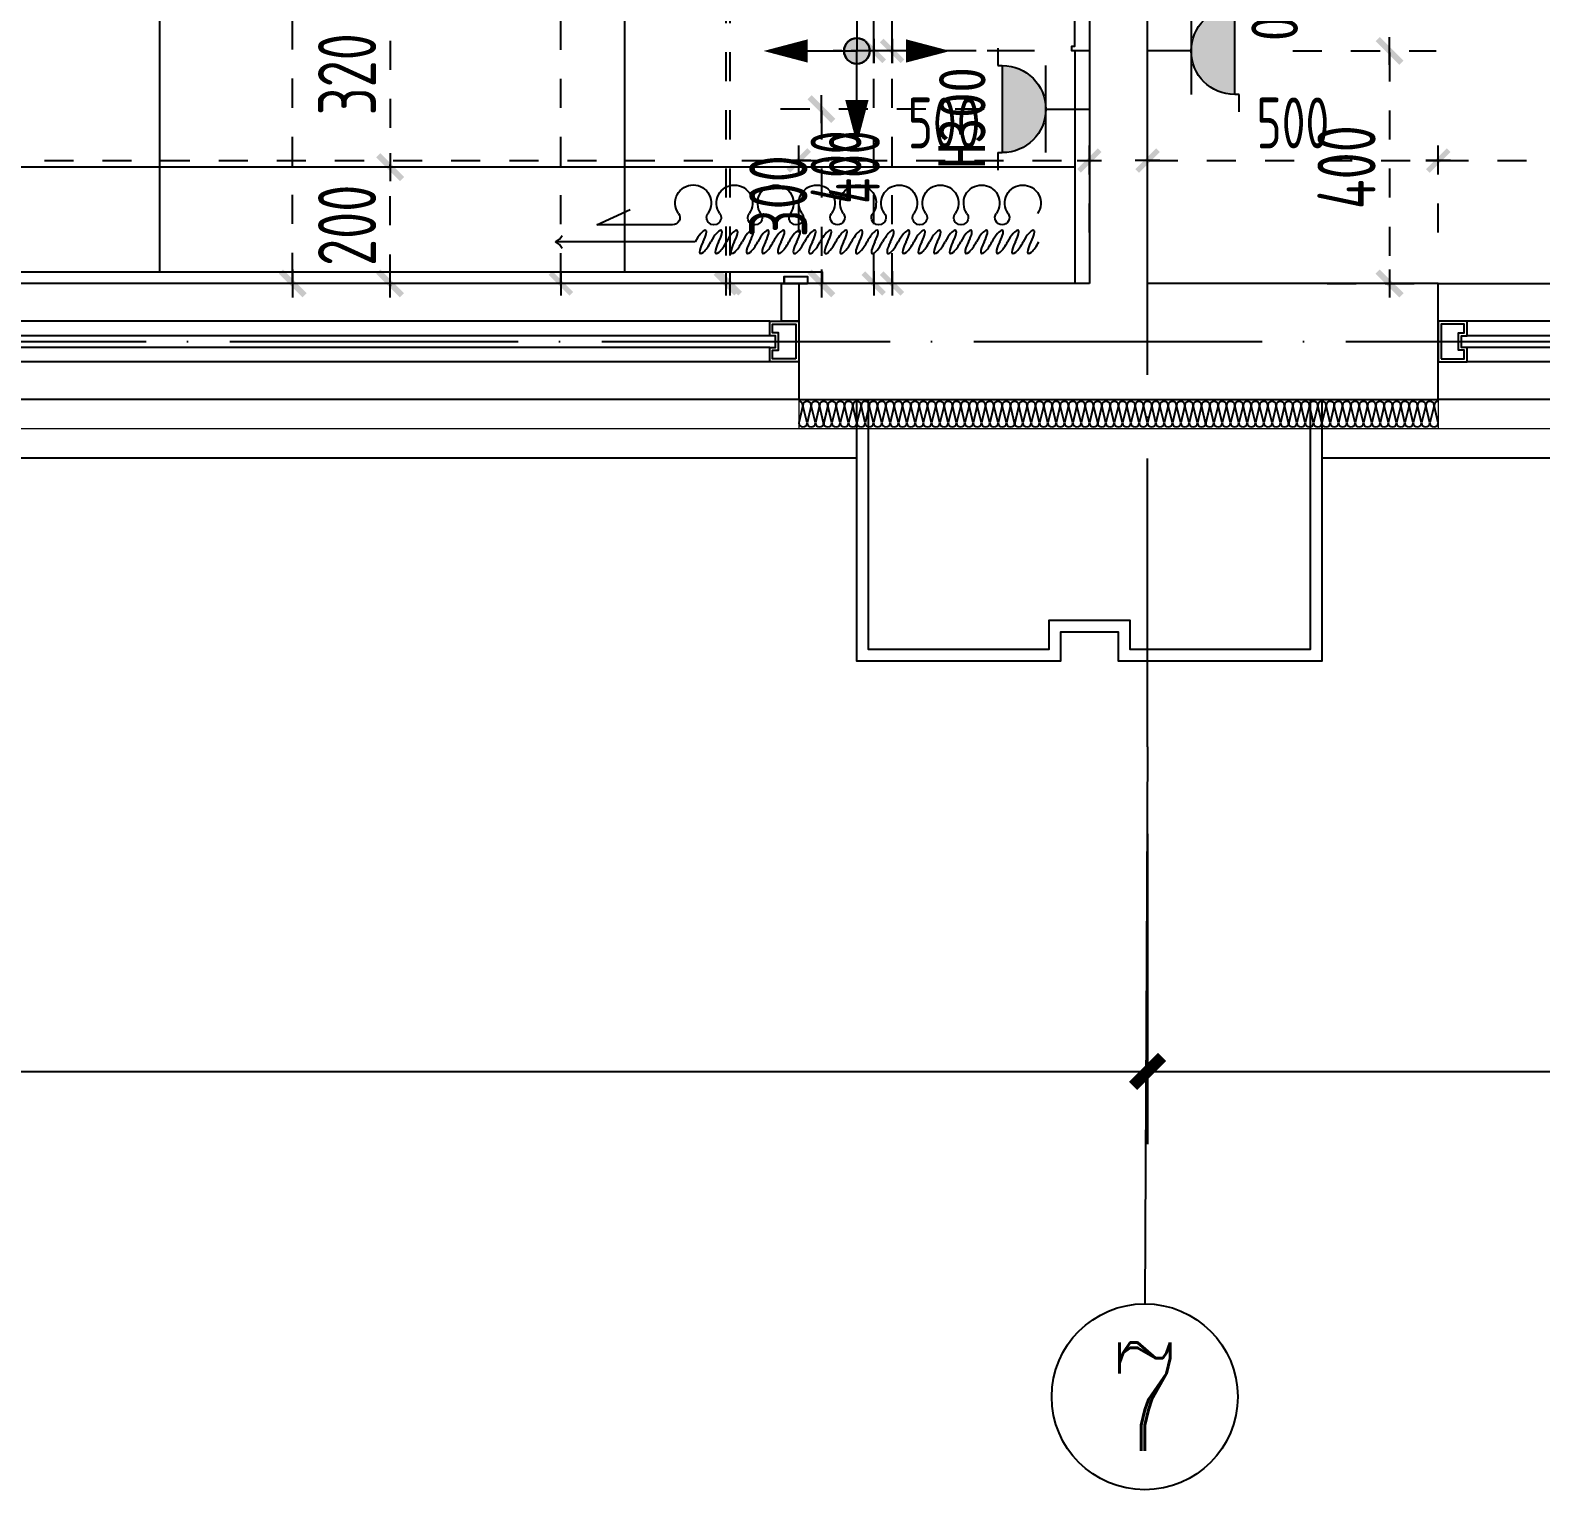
# Model space of a CAD drawing. Extents: x 133656 to 214778, y 12424 to 51506.
# Drawn here: x 164874 to 167473, y 12424 to 14935 of the extents above; entities that cross this region are included whole.
import ezdxf
from ezdxf.enums import TextEntityAlignment as Align

# ---------------------------------------------------------------- set-up
doc = ezdxf.new("R2010")
doc.units = 0
doc.header["$MEASUREMENT"] = 0
doc.linetypes.add('家具虚线平面', pattern=[100, 50, -50])
doc.linetypes.add('轴线', pattern=[1279.947105, 991.697132, -142.311249, 0, -145.938724])
doc.layers.get('Defpoints').update_dxf_attribs({"color": 8})
for name, color, linetype in [('A3.土建轴号', 160, 'Continuous'), ('A31.土建轴线', 251, 'Continuous'), ('A32.土建轴线标注', 52, 'Continuous'), ('A4.土建窗户', 152, 'Continuous'), ('AXIS_TEXT', 7, 'Continuous'), ('B4.装修完成面', 112, 'Continuous'), ('B6.新建墙体定位', 203, 'Continuous'), ('B9.完成面定位', 203, 'Continuous'), ('E1.地面-(平面图)', 136, 'Continuous'), ('F1.窗台面', 43, 'Continuous'), ('F3.公共层窗帘饰物等', 91, 'Continuous'), ('G1.天花造型', 30, 'Continuous'), ('G2.天花造型尺寸', 144, 'Continuous'), ('K2.强电插座', 132, 'Continuous'), ('WALL', 6, 'Continuous'), ('xj', 8, 'Continuous'), ('保温', 35, 'Continuous')]:
    doc.layers.add(name, color=color, linetype=linetype)
doc.styles.add('_TCH_AXIS', font='COMPLEX', dxfattribs={"bigfont": 'GBCBIG'})
doc.styles.add('_TCH_DIM_T3', font='SIMPLEX', dxfattribs={"width": 0.705882, "bigfont": 'GBCBIG'})
doc.styles.add('COMPLEX', font='COMPLEX')
doc.styles.add('标注数字', font='dim.shx', dxfattribs={"width": 0.8})
doc.styles.add('标题文字', font='')
doc.styles.get('标题文字').set_extended_font_data('SimSun')
doc.dimstyles.new('_TCH_ARCH&&50', dxfattribs={"dimtxt": 127.5, "dimasz": 50, "dimexe": 125, "dimexo": 150, "dimgap": 75, "dimtad": 1, "dimdec": 0, "dimzin": 0, "dimdsep": 46, "dimtxsty": '_TCH_DIM_T3', "dimblk": 'ARCHTICK', "dimcen": 0.09, "dimclrd": 44, "dimclre": 44, "dimclrt": 2, "dimazin": 2, "dimtfac": 1, "dimtdec": 0, "dimtix": 1, "dimtmove": 2, "dimatfit": 3, "dimldrblk": 'DOT', "dimfxl": 1, "dimtolj": 1, "dimtzin": 0, "dimarcsym": 0})
doc.dimstyles.new('设计2017', dxfattribs={"dimscale": 100, "dimtxt": 2.5, "dimasz": 0.06, "dimexe": 2, "dimexo": 2.5, "dimgap": 0.6, "dimtad": 1, "dimdec": 0, "dimrnd": 5, "dimzin": 0, "dimdsep": 46, "dimtxsty": '标注数字', "dimblk": 'HBA_DIMENSION_TICK', "dimcen": 0.125, "dimclrd": 44, "dimclre": 44, "dimclrt": 50, "dimadec": 0, "dimazin": 0, "dimtfac": 1, "dimtdec": 0, "dimtix": 1, "dimtmove": 0, "dimatfit": 3, "dimldrblk": 'HBA_Leader_Arrow', "dimfxl": 7, "dimfxlon": 1, "dimtvp": 1, "dimtolj": 1, "dimtzin": 0, "dimarcsym": 0})

# ---------------------------------------------------------------- blocks, each defined once
blk = doc.blocks.new('xj646t23')
at = {"layer": 'xj'}
for points in [[(-104736.8, 596312.8), (-104736.8, 595862.8), (-105086.8, 595862.8), (-105086.8, 595912.8), (-105186.8, 595912.8), (-105186.8, 595862.8), (-105536.8, 595862.8), (-105536.8, 596312.8)], [(-104756.8, 596312.8), (-104756.8, 595882.8), (-105066.8, 595882.8), (-105066.8, 595932.8), (-105206.8, 595932.8), (-105206.8, 595882.8), (-105516.8, 595882.8), (-105516.8, 596312.8)], [(-108636.8, 596212.8), (-105536.8, 596212.8)], [(-104736.8, 596212.8), (-102136.8, 596212.8)]]:
    blk.add_lwpolyline(points, dxfattribs=at)
blk = doc.blocks.new('_AXISO')
blk.add_circle((0, 0), 0.5)
at = {"layer": 'A32.土建轴线标注', "style": 'COMPLEX', "width": 1.041667}
blk.add_attdef('A', text='', height=0.56, dxfattribs=at).set_placement((-0.25, -0.28), (0.25, -0.28), align=Align.FIT)
blk = doc.blocks.new('_ArchTick')
at = {"color": 0, "linetype": 'ByBlock', "const_width": 0.4}
blk.add_lwpolyline([(-0.5, -0.5), (0.5, 0.5)], dxfattribs=at)
blk = doc.blocks.new('*D68')
at = {"layer": 'A3.土建轴号', "color": 44, "lineweight": -2, "transparency": 16777216}
for p, q in [((162596.1, 13552.3), (162596.1, 13018.6)), ((166796.1, 13552.3), (166796.1, 13018.6)), ((162596.1, 13143.6), (166796.1, 13143.6))]:
    blk.add_line(p, q, dxfattribs=at)
at = {"layer": 'Defpoints', "color": 0, "transparency": 16777216}
for p in [(162596.1, 13702.3), (166796.1, 13702.3), (166796.1, 13143.6)]:
    blk.add_point(p, dxfattribs=at)
at = {"layer": 'A3.土建轴号', "color": 44, "lineweight": -2, "transparency": 16777216, "xscale": 50, "yscale": 50, "zscale": 50, "rotation": 180}
blk.add_blockref('_ArchTick', (162596.1, 13143.6), dxfattribs=at)
at = {"layer": 'A3.土建轴号', "color": 44, "lineweight": -2, "transparency": 16777216, "xscale": 50, "yscale": 50, "zscale": 50}
blk.add_blockref('_ArchTick', (166796.1, 13143.6), dxfattribs=at)
at = {"layer": 'A3.土建轴号', "color": 2, "transparency": 16777216, "insert": (164696.1, 13282.3), "char_height": 127.5, "attachment_point": 5, "style": '_TCH_DIM_T3'}
blk.add_mtext('\\A1;4200', dxfattribs=at)
blk = doc.blocks.new('_Dot')
at = {"color": 0, "linetype": 'ByBlock', "lineweight": -2}
blk.add_line((-0.5, 0), (-1, 0), dxfattribs=at)
at = {"color": 0, "linetype": 'ByBlock', "const_width": 0.5}
blk.add_lwpolyline([(-0.25, 0, 1), (0.25, 0, 1)], format="xyb", close=True, dxfattribs=at)
blk = doc.blocks.new('*D69')
at = {"layer": 'A3.土建轴号', "color": 44, "lineweight": -2, "transparency": 16777216}
for p, q in [((166796.1, 13552.3), (166796.1, 13018.6)), ((169696.1, 13552.3), (169696.1, 13018.6)), ((166796.1, 13143.6), (169696.1, 13143.6))]:
    blk.add_line(p, q, dxfattribs=at)
at = {"layer": 'Defpoints', "color": 0, "transparency": 16777216}
for p in [(166796.1, 13702.3), (169696.1, 13702.3), (169696.1, 13143.6)]:
    blk.add_point(p, dxfattribs=at)
at = {"layer": 'A3.土建轴号', "color": 44, "lineweight": -2, "transparency": 16777216, "xscale": 50, "yscale": 50, "zscale": 50, "rotation": 180}
blk.add_blockref('_ArchTick', (166796.1, 13143.6), dxfattribs=at)
at = {"layer": 'A3.土建轴号', "color": 44, "lineweight": -2, "transparency": 16777216, "xscale": 50, "yscale": 50, "zscale": 50}
blk.add_blockref('_ArchTick', (169696.1, 13143.6), dxfattribs=at)
at = {"layer": 'A3.土建轴号', "color": 2, "transparency": 16777216, "insert": (168246.1, 13282.3), "char_height": 127.5, "attachment_point": 5, "style": '_TCH_DIM_T3'}
blk.add_mtext('\\A1;2900', dxfattribs=at)
blk = doc.blocks.new('$LinePat$岩棉板')
at = {"color": 0}
for p, q in [((0, -17), (12, -67)), ((12, -67), (24, -17))]:
    blk.add_line(p, q, dxfattribs=at)
for centre, start, end in [((12, -17), 0, 180), ((0, -67), 270, 0), ((24, -67), 180, 270)]:
    blk.add_arc(centre, 12, start, end, dxfattribs=at)
at = {"layer": 'Defpoints'}
blk.add_point((0, 0.1), dxfattribs=at)
at = {"layer": 'Defpoints', "color": 0}
blk.add_point((24, -84), dxfattribs=at)
blk = doc.blocks.new('不间断电源')
h = blk.add_hatch(color=8)
h.dxf.hatch_style = 1
h.paths.add_polyline_path([(-70.3, 140.6, 1), (70.3, 140.6)])
for p, q in [((-98.4, 147.7), (-70.3, 147.7)), ((-70.3, 147.7), (-70.3, 140.6)), ((70.3, 147.7), (70.3, 140.6)), ((70.3, 147.7), (98.4, 147.7)), ((-70.3, 140.6), (70.3, 140.6)), ((70.3, 70.3), (-70.3, 70.3)), ((0, 70.3), (0, 0))]:
    blk.add_line(p, q)
blk.add_arc((0, 140.6), 70.3, 180, 0)
at = {"color": 1, "style": '标题文字'}
blk.add_attdef('REF.', (86, 32.6), '', height=70.9, dxfattribs=at)
blk = doc.blocks.new('DRAPES2')
for p, q in [((0, 0), (82, 37.3)), ((186.3, 0), (0, 0))]:
    blk.add_line(p, q)
at = {"linetype": 'ByBlock', "extrusion": (0, 0, -1)}
for centre, major_axis, start_param, end_param in [((236.9, 53.6), (-31.3, 31.3), 4.8823, 7.06864), ((236.9, 53.6), (-31.3, 31.3), 0.785455, 2.971795), ((338.2, 53.5), (31.3, 31.3), 3.311504, 5.497844), ((338.2, 53.5), (-31.3, 31.3), 0.785455, 2.971795), ((439.4, 53.5), (-31.3, 31.3), 4.8823, 7.06864), ((439.4, 53.5), (-31.3, 31.3), 0.785455, 2.971795), ((540.7, 53.5), (31.3, 31.3), 3.311504, 5.497844), ((540.7, 53.5), (31.3, 31.3), -0.785341, 1.400999), ((641.9, 53.5), (-31.3, 31.3), 4.8823, 7.06864), ((641.9, 53.5), (-31.3, 31.3), 0.785455, 2.971795), ((743.2, 53.5), (31.3, 31.3), 3.311504, 5.497844), ((743.2, 53.5), (-31.3, 31.3), 0.785455, 2.971795), ((844.4, 53.5), (-31.3, 31.3), 4.8823, 7.06864), ((844.4, 53.5), (-31.3, 31.3), 0.785455, 2.971795), ((945.7, 53.5), (31.3, 31.3), 3.311504, 5.497844), ((945.7, 53.5), (31.3, 31.3), -0.785341, 1.400999), ((186.3, 17.8), (-12.6, 12.6), 1.740708, 3.927048), ((287.6, 17.7), (-12.6, 12.6), 1.740708, 6.113388), ((388.8, 17.7), (-12.6, 12.6), 1.740708, 6.113388), ((490.1, 17.7), (12.6, 12.6), 0.169911, 4.542591), ((591.3, 17.7), (12.6, 12.6), 2.356251, 4.542591), ((591.3, 17.7), (-12.6, 12.6), 1.740708, 3.927048), ((692.6, 17.7), (-12.6, 12.6), 1.740708, 6.113388), ((793.8, 17.7), (-12.6, 12.6), 1.740708, 6.113388), ((895.1, 17.7), (12.6, 12.6), 0.169911, 4.542591), ((996.3, 17.7), (12.6, 12.6), 2.356251, 4.542591)]:
    blk.add_ellipse(centre, major_axis=major_axis, ratio=1, start_param=start_param, end_param=end_param, dxfattribs=at)
at = {"extrusion": (0, 0, -1)}
for centre, major_axis, start_param, end_param in [((1046.7, 53.5), (-31.3, 31.3), 4.8823, 7.06864), ((1046.7, 53.5), (-31.3, 31.3), 0.785455, 2.971795), ((996.1, 17.7), (-12.6, 12.6), 1.740708, 3.927048)]:
    blk.add_ellipse(centre, major_axis=major_axis, ratio=1, start_param=start_param, end_param=end_param, dxfattribs=at)
blk = doc.blocks.new('06BDR-PR2')
blk.add_line((343.1, 0), (0, 0))
for centre, start, end in [((-16.4, 32.2), 296.9731, 333.1823), ((-16.4, -32.2), 26.8177, 63.0269)]:
    blk.add_arc(centre, 36.1, start, end)
for centre, major_axis, start_param, end_param in [((352.6, 0), (-16.5, -28.6), 1.716714, 4.858306), ((371.8, 0), (-16.5, -28.6), 4.858306, 7.999899), ((391, 0), (-16.5, -28.6), 1.716714, 4.858306), ((410.2, 0), (-16.5, -28.6), 4.858306, 7.999899), ((429.4, 0), (-16.5, -28.6), 1.716714, 4.858306), ((448.6, 0), (-16.5, -28.6), 4.858306, 7.999899), ((467.8, 0), (-16.5, -28.6), 1.716714, 4.858306), ((487, 0), (-16.5, -28.6), 4.858306, 7.999899), ((506.2, 0), (-16.5, -28.6), 1.716714, 4.858306), ((525.4, 0), (-16.5, -28.6), 4.858306, 7.999899), ((544.6, 0), (-16.5, -28.6), 1.716714, 4.858306), ((563.8, 0), (-16.5, -28.6), 4.858306, 7.999899), ((583, 0), (-16.5, -28.6), 1.716714, 4.858306), ((602.2, 0), (16.5, 28.6), 1.716714, 4.858306), ((621.3, 0), (16.5, 28.6), 4.858306, 7.999899), ((640.5, 0), (16.5, 28.6), 1.716714, 4.858306), ((659.7, 0), (16.5, 28.6), 4.858306, 7.999899), ((678.9, 0), (16.5, 28.6), 1.716714, 4.858306), ((698.1, 0), (16.5, 28.6), 4.858306, 7.999899), ((717.3, 0), (16.5, 28.6), 1.716714, 4.858306), ((736.5, 0), (16.5, 28.6), 4.858306, 7.999899), ((755.7, 0), (16.5, 28.6), 1.716714, 4.858306), ((774.9, 0), (16.5, 28.6), 4.858306, 7.999899), ((794.1, 0), (16.5, 28.6), 1.716714, 4.858306), ((813.3, 0), (16.5, 28.6), 4.858306, 7.999899), ((832.5, 0), (16.5, 28.6), 1.716714, 4.858306), ((851.7, 0), (-16.5, -28.6), 1.716714, 4.858306), ((870.9, 0), (-16.5, -28.6), 4.858306, 7.999899), ((890, 0), (-16.5, -28.6), 1.716714, 4.858306), ((909.2, 0), (-16.5, -28.6), 4.858306, 7.999899), ((928.4, 0), (-16.5, -28.6), 1.716714, 4.858306), ((947.6, 0), (-16.5, -28.6), 4.858306, 7.999899), ((966.8, 0), (-16.5, -28.6), 1.716714, 4.858306), ((986, 0), (-16.5, -28.6), 4.858306, 7.999899), ((1005.2, 0), (-16.5, -28.6), 1.716714, 4.858306), ((1024.4, 0), (-16.5, -28.6), 4.858306, 7.999899), ((1043.6, 0), (-16.5, -28.6), 1.716714, 4.858306), ((1062.8, 0), (-16.5, -28.6), 4.858306, 7.999899), ((1082, 0), (-16.5, -28.6), 1.716714, 4.858306), ((1101.2, 0), (-16.5, -28.6), 4.858306, 7.999899), ((1120.4, 0), (-16.5, -28.6), 1.716714, 4.858306), ((1139.6, 0), (-16.5, -28.6), 4.858306, 7.999899), ((1158.7, 0), (-16.5, -28.6), 1.716714, 4.858306), ((1177.9, 0), (-16.5, -28.6), 4.858306, 7.999899)]:
    blk.add_ellipse(centre, major_axis=major_axis, ratio=0.254545, start_param=start_param, end_param=end_param)
blk = doc.blocks.new('线条方形')
at = {"color": 0}
blk.add_lwpolyline([(0, -12), (0, 0), (-40, 0)], dxfattribs=at)
blk.add_lwpolyline([(-40, 0), (0, 0), (0, -12), (-40, -12)], close=True, dxfattribs=at)
blk = doc.blocks.new('*U82')
at = {"color": 33}
blk.add_lwpolyline([(-970, 0), (-970, -65), (-940, -65), (-940, 0), (-970, 0)], dxfattribs=at)
blk.add_lwpolyline([(2000, 0), (2030, 0), (2030, -65), (2000, -65)], close=True, dxfattribs=at)
at = {"color": 33, "xscale": -1, "rotation": 180}
blk.add_blockref('线条方形', (-945, 0), dxfattribs=at)
at = {"color": 33, "rotation": 180}
blk.add_blockref('线条方形', (2005, 0), dxfattribs=at)
blk = doc.blocks.new('*U84')
at = {"layer": 'A4.土建窗户'}
for points in [[(0, 3000), (0, 2950), (-25, 2950), (-25, 2960), (-45, 2960), (-45, 2950), (-70, 2950), (-70, 3000)], [(-5, 2995), (-5, 2955), (-20, 2955), (-20, 2965), (-50, 2965), (-50, 2955), (-65, 2955), (-65, 2995)], [(0, 0), (0, 50), (-25, 50), (-25, 40), (-45, 40), (-45, 50), (-70, 50), (-70, 0)], [(-5, 5), (-5, 45), (-20, 45), (-20, 35), (-50, 35), (-50, 45), (-65, 45), (-65, 5)]]:
    blk.add_lwpolyline(points, close=True, dxfattribs=at)
at = {"layer": 'A4.土建窗户', "flags": 128}
for points in [[(-70, 2950), (-70, 50)], [(0, 2950), (0, 50)]]:
    blk.add_lwpolyline(points, dxfattribs=at)
at = {"layer": 'A4.土建窗户', "color": 8, "flags": 128}
for points in [[(-45, 2950), (-45, 50)], [(-25, 2950), (-25, 50)]]:
    blk.add_lwpolyline(points, dxfattribs=at)
blk = doc.blocks.new('*U85')
at = {"layer": 'A4.土建窗户'}
for points in [[(0, 1400), (0, 1350), (-25, 1350), (-25, 1360), (-45, 1360), (-45, 1350), (-70, 1350), (-70, 1400)], [(-5, 1395), (-5, 1355), (-20, 1355), (-20, 1365), (-50, 1365), (-50, 1355), (-65, 1355), (-65, 1395)], [(0, 0), (0, 50), (-25, 50), (-25, 40), (-45, 40), (-45, 50), (-70, 50), (-70, 0)], [(-5, 5), (-5, 45), (-20, 45), (-20, 35), (-50, 35), (-50, 45), (-65, 45), (-65, 5)]]:
    blk.add_lwpolyline(points, close=True, dxfattribs=at)
at = {"layer": 'A4.土建窗户', "flags": 128}
for points in [[(-70, 1350), (-70, 50)], [(0, 1350), (0, 50)]]:
    blk.add_lwpolyline(points, dxfattribs=at)
at = {"layer": 'A4.土建窗户', "color": 8, "flags": 128}
for points in [[(-45, 1350), (-45, 50)], [(-25, 1350), (-25, 50)]]:
    blk.add_lwpolyline(points, dxfattribs=at)
blk = doc.blocks.new('HBA_DIMENSION_TICK')
at = {"color": 0, "linetype": 'ByBlock'}
for p, q in [((-10, 0), (0, 0)), ((0, 0), (10, 0))]:
    blk.add_line(p, q, dxfattribs=at)
at = {"color": 50, "linetype": 'ByBlock'}
blk.add_solid([(-10, -7), (-7, -10), (7, 10), (10, 7)], dxfattribs=at)
blk = doc.blocks.new('*D90')
at = {"layer": 'Defpoints', "color": 0, "linetype": '家具虚线平面', "transparency": 16777216}
for p in [(165325.3, 16699.6), (166150.4, 16699.6, 0), (166300, 14499.6, 0)]:
    blk.add_point(p, dxfattribs=at)
at = {"layer": 'K2.强电插座', "color": 44, "linetype": '家具虚线平面', "lineweight": -2, "transparency": 16777216}
for p, q in [((165605.3, 16699.6), (165245.3, 16699.6)), ((165325.3, 14502), (165325.3, 16697.2)), ((165605.3, 14499.6), (165245.3, 14499.6))]:
    blk.add_line(p, q, dxfattribs=at)
at = {"layer": 'K2.强电插座', "color": 44, "linetype": '家具虚线平面', "lineweight": -2, "transparency": 16777216, "xscale": 2.4, "yscale": 2.4, "zscale": 2.4}
for p, rotation in [((165325.3, 16699.6), 90), ((165325.3, 14499.6), 270)]:
    blk.add_blockref('HBA_DIMENSION_TICK', p, dxfattribs=dict(at, rotation=rotation))
at = {"layer": 'K2.强电插座', "color": 50, "linetype": '家具虚线平面', "transparency": 16777216, "insert": (165188.4, 15640), "char_height": 100, "attachment_point": 5, "rotation": 90, "style": '标注数字'}
blk.add_mtext('\\A1;2200', dxfattribs=at)
blk = doc.blocks.new('HBA_Leader_Arrow')
at = {"color": 0, "linetype": 'ByBlock', "ltscale": 0.5}
blk.add_line((3.5, 0), (-10, 0), dxfattribs=at)
for points in [[(-11, 11.3), (-6.6, 14.4), (-0.6, 0), (3.5, 0)], [(-11, -11.3), (-6.6, -14.4), (-0.6, 0), (3.5, 0)]]:
    blk.add_solid(points, dxfattribs=at)
blk = doc.blocks.new('*D145')
at = {"layer": 'Defpoints', "color": 0, "linetype": '家具虚线平面', "transparency": 16777216}
for p in [(166671.1, 14799.6), (166234.9, 14499.6), (166587.1, 14499.6)]:
    blk.add_point(p, dxfattribs=at)
at = {"layer": 'K2.强电插座', "color": 44, "linetype": '家具虚线平面', "lineweight": -2, "transparency": 16777216}
for p, q in [((166514.9, 14799.6), (166154.9, 14799.6)), ((166234.9, 14797.2), (166234.9, 14502)), ((166487.1, 14499.6), (166154.9, 14499.6))]:
    blk.add_line(p, q, dxfattribs=at)
at = {"layer": 'K2.强电插座', "color": 44, "linetype": '家具虚线平面', "lineweight": -2, "transparency": 16777216, "xscale": 2.4, "yscale": 2.4, "zscale": 2.4}
for p, rotation in [((166234.9, 14799.6), 90), ((166234.9, 14499.6), 270)]:
    blk.add_blockref('HBA_DIMENSION_TICK', p, dxfattribs=dict(at, rotation=rotation))
at = {"layer": 'K2.强电插座', "color": 50, "linetype": '家具虚线平面', "transparency": 16777216, "insert": (166160.9, 14649.6), "char_height": 100, "attachment_point": 5, "rotation": 90, "style": '标注数字'}
blk.add_mtext('\\A1;300', dxfattribs=at)
blk = doc.blocks.new('*D169')
at = {"layer": 'Defpoints', "color": 0, "linetype": '家具虚线平面', "transparency": 16777216}
for p in [(165640.9, 15019.6), (165493, 14699.6), (165656.8, 14699.6)]:
    blk.add_point(p, dxfattribs=at)
at = {"layer": 'G2.天花造型尺寸', "color": 44, "linetype": '家具虚线平面', "lineweight": -2, "transparency": 16777216}
for p, q in [((165540.9, 15019.6), (165413, 15019.6)), ((165493, 15017.2), (165493, 14702)), ((165556.8, 14699.6), (165413, 14699.6))]:
    blk.add_line(p, q, dxfattribs=at)
at = {"layer": 'G2.天花造型尺寸', "color": 44, "linetype": '家具虚线平面', "lineweight": -2, "transparency": 16777216, "xscale": 2.4, "yscale": 2.4, "zscale": 2.4}
for p, rotation in [((165493, 15019.6), 90), ((165493, 14699.6), 270)]:
    blk.add_blockref('HBA_DIMENSION_TICK', p, dxfattribs=dict(at, rotation=rotation))
at = {"layer": 'G2.天花造型尺寸', "color": 50, "linetype": '家具虚线平面', "transparency": 16777216, "insert": (165419, 14859.6), "char_height": 100, "attachment_point": 5, "rotation": 90, "style": '标注数字'}
blk.add_mtext('\\A1;320', dxfattribs=at)
blk = doc.blocks.new('*D173')
at = {"layer": 'Defpoints', "color": 0, "linetype": '家具虚线平面', "transparency": 16777216}
for p in [(165493, 14699.6), (165656.8, 14699.6), (165679.1, 14499.6)]:
    blk.add_point(p, dxfattribs=at)
at = {"layer": 'G2.天花造型尺寸', "color": 44, "linetype": '家具虚线平面', "lineweight": -2, "transparency": 16777216}
for p, q in [((165556.8, 14699.6), (165413, 14699.6)), ((165493, 14702), (165493, 14704.4)), ((165493, 14499.6), (165493, 14699.6)), ((165579.1, 14499.6), (165413, 14499.6)), ((165493, 14497.2), (165493, 14494.8))]:
    blk.add_line(p, q, dxfattribs=at)
at = {"layer": 'G2.天花造型尺寸', "color": 44, "linetype": '家具虚线平面', "lineweight": -2, "transparency": 16777216, "xscale": 2.4, "yscale": 2.4, "zscale": 2.4}
for p, rotation in [((165493, 14699.6), 270), ((165493, 14499.6), 90)]:
    blk.add_blockref('HBA_DIMENSION_TICK', p, dxfattribs=dict(at, rotation=rotation))
at = {"layer": 'G2.天花造型尺寸', "color": 50, "linetype": '家具虚线平面', "transparency": 16777216, "insert": (165419, 14599.6), "char_height": 100, "attachment_point": 5, "rotation": 90, "style": '标注数字'}
blk.add_mtext('\\A1;200', dxfattribs=at)
blk = doc.blocks.new('*D327')
at = {"layer": 'Defpoints', "color": 0, "linetype": '家具虚线平面', "transparency": 16777216}
for p in [(166946.1, 14899.6), (167005, 14499.6), (167212.5, 14499.6)]:
    blk.add_point(p, dxfattribs=at)
at = {"layer": 'K2.强电插座', "color": 44, "linetype": '家具虚线平面', "lineweight": -2, "transparency": 16777216}
for p, q in [((167046.1, 14899.6), (167292.5, 14899.6)), ((167212.5, 14897.2), (167212.5, 14502)), ((167105, 14499.6), (167292.5, 14499.6))]:
    blk.add_line(p, q, dxfattribs=at)
at = {"layer": 'K2.强电插座', "color": 44, "linetype": '家具虚线平面', "lineweight": -2, "transparency": 16777216, "xscale": 2.4, "yscale": 2.4, "zscale": 2.4}
for p, rotation in [((167212.5, 14899.6), 90), ((167212.5, 14499.6), 270)]:
    blk.add_blockref('HBA_DIMENSION_TICK', p, dxfattribs=dict(at, rotation=rotation))
at = {"layer": 'K2.强电插座', "color": 50, "linetype": '家具虚线平面', "transparency": 16777216, "insert": (167138.5, 14699.6), "char_height": 100, "attachment_point": 5, "rotation": 90, "style": '标注数字'}
blk.add_mtext('\\A1;400', dxfattribs=at)
blk = doc.blocks.new('直角铺装起始点')
at = {"ltscale": 0.002}
h = blk.add_hatch(color=256, dxfattribs=at)
h.dxf.hatch_style = 1
edge = h.paths.add_edge_path()
edge.add_arc((0, 0), 0.553, -90, 270, ccw=False)
for p in [(0, -2.116), (2.116, 0)]:
    blk.add_line(p, (0, 0), dxfattribs=at)
at = {"ltscale": 0.002, "const_width": 0.0375}
for points in [[(-0.182, 0), (2.116, 0)], [(0, 0), (0, -2.297)]]:
    blk.add_lwpolyline(points, dxfattribs=at)
at = {"ltscale": 0.002}
for points in [[(4.017, 0, 0, 1, 0), (2.116, 0, 0.25, 0.25, 0)], [(0, -4.017, 0, 1, 0), (0, -2.116, 0.25, 0.25, 0)]]:
    blk.add_lwpolyline(points, format="xyseb", dxfattribs=at)
blk.add_circle((0, 0), 0.553, dxfattribs=at)
blk = doc.blocks.new('*D488')
at = {"layer": 'B6.新建墙体定位', "color": 44, "linetype": '家具虚线平面', "lineweight": -2, "transparency": 16777216}
for p, q in [((163196.1, 14587.1), (163196.1, 14781.1)), ((166196.1, 14587.1), (166196.1, 14781.1)), ((163198.2, 14711.1), (166194, 14711.1))]:
    blk.add_line(p, q, dxfattribs=at)
at = {"layer": 'Defpoints', "color": 0, "linetype": '家具虚线平面', "transparency": 16777216}
for p in [(166196.1, 14711.1), (163196.1, 14499.6), (166196.1, 14499.6)]:
    blk.add_point(p, dxfattribs=at)
at = {"layer": 'B6.新建墙体定位', "color": 44, "linetype": '家具虚线平面', "lineweight": -2, "transparency": 16777216, "xscale": 2.1, "yscale": 2.1, "zscale": 2.1, "rotation": 180}
blk.add_blockref('HBA_DIMENSION_TICK', (163196.1, 14711.1), dxfattribs=at)
at = {"layer": 'B6.新建墙体定位', "color": 44, "linetype": '家具虚线平面', "lineweight": -2, "transparency": 16777216, "xscale": 2.1, "yscale": 2.1, "zscale": 2.1}
blk.add_blockref('HBA_DIMENSION_TICK', (166196.1, 14711.1), dxfattribs=at)
at = {"layer": 'B6.新建墙体定位', "color": 50, "linetype": '家具虚线平面', "transparency": 16777216, "insert": (164696.1, 14775.8), "char_height": 87.5, "attachment_point": 5, "style": '标注数字'}
blk.add_mtext('\\A1;3000', dxfattribs=at)
blk = doc.blocks.new('*D489')
at = {"layer": 'B6.新建墙体定位', "color": 44, "linetype": '家具虚线平面', "lineweight": -2, "transparency": 16777216}
for p, q in [((166196.1, 14587.1), (166196.1, 14781.1)), ((166696.1, 14587.1), (166696.1, 14781.1)), ((166198.2, 14711.1), (166694, 14711.1))]:
    blk.add_line(p, q, dxfattribs=at)
at = {"layer": 'Defpoints', "color": 0, "linetype": '家具虚线平面', "transparency": 16777216}
for p in [(166696.1, 14711.1), (166196.1, 14499.6), (166696.1, 14499.6)]:
    blk.add_point(p, dxfattribs=at)
at = {"layer": 'B6.新建墙体定位', "color": 44, "linetype": '家具虚线平面', "lineweight": -2, "transparency": 16777216, "xscale": 2.1, "yscale": 2.1, "zscale": 2.1, "rotation": 180}
blk.add_blockref('HBA_DIMENSION_TICK', (166196.1, 14711.1), dxfattribs=at)
at = {"layer": 'B6.新建墙体定位', "color": 44, "linetype": '家具虚线平面', "lineweight": -2, "transparency": 16777216, "xscale": 2.1, "yscale": 2.1, "zscale": 2.1}
blk.add_blockref('HBA_DIMENSION_TICK', (166696.1, 14711.1), dxfattribs=at)
at = {"layer": 'B6.新建墙体定位', "color": 50, "linetype": '家具虚线平面', "transparency": 16777216, "insert": (166446.1, 14775.8), "char_height": 87.5, "attachment_point": 5, "style": '标注数字'}
blk.add_mtext('\\A1;500', dxfattribs=at)
blk = doc.blocks.new('*D504')
at = {"layer": 'B6.新建墙体定位', "color": 44, "linetype": '家具虚线平面', "lineweight": -2, "transparency": 16777216}
for p, q in [((166796.1, 14587.1), (166796.1, 14781.1)), ((167296.1, 14587.1), (167296.1, 14781.1)), ((166798.2, 14711.1), (167294, 14711.1))]:
    blk.add_line(p, q, dxfattribs=at)
at = {"layer": 'Defpoints', "color": 0, "linetype": '家具虚线平面', "transparency": 16777216}
for p in [(167296.1, 14711.1), (166796.1, 14499.6), (167296.1, 14499.6)]:
    blk.add_point(p, dxfattribs=at)
at = {"layer": 'B6.新建墙体定位', "color": 44, "linetype": '家具虚线平面', "lineweight": -2, "transparency": 16777216, "xscale": 2.1, "yscale": 2.1, "zscale": 2.1, "rotation": 180}
blk.add_blockref('HBA_DIMENSION_TICK', (166796.1, 14711.1), dxfattribs=at)
at = {"layer": 'B6.新建墙体定位', "color": 44, "linetype": '家具虚线平面', "lineweight": -2, "transparency": 16777216, "xscale": 2.1, "yscale": 2.1, "zscale": 2.1}
blk.add_blockref('HBA_DIMENSION_TICK', (167296.1, 14711.1), dxfattribs=at)
at = {"layer": 'B6.新建墙体定位', "color": 50, "linetype": '家具虚线平面', "transparency": 16777216, "insert": (167046.1, 14775.8), "char_height": 87.5, "attachment_point": 5, "style": '标注数字'}
blk.add_mtext('\\A1;500', dxfattribs=at)
blk = doc.blocks.new('*D505')
at = {"layer": 'B6.新建墙体定位', "color": 44, "linetype": '家具虚线平面', "lineweight": -2, "transparency": 16777216}
for p, q in [((167296.1, 14587.1), (167296.1, 14781.1)), ((168696.1, 14587.1), (168696.1, 14781.1)), ((167298.2, 14711.1), (168694, 14711.1))]:
    blk.add_line(p, q, dxfattribs=at)
at = {"layer": 'Defpoints', "color": 0, "linetype": '家具虚线平面', "transparency": 16777216}
for p in [(168696.1, 14711.1), (167296.1, 14499.6), (168696.1, 14499.6)]:
    blk.add_point(p, dxfattribs=at)
at = {"layer": 'B6.新建墙体定位', "color": 44, "linetype": '家具虚线平面', "lineweight": -2, "transparency": 16777216, "xscale": 2.1, "yscale": 2.1, "zscale": 2.1, "rotation": 180}
blk.add_blockref('HBA_DIMENSION_TICK', (167296.1, 14711.1), dxfattribs=at)
at = {"layer": 'B6.新建墙体定位', "color": 44, "linetype": '家具虚线平面', "lineweight": -2, "transparency": 16777216, "xscale": 2.1, "yscale": 2.1, "zscale": 2.1}
blk.add_blockref('HBA_DIMENSION_TICK', (168696.1, 14711.1), dxfattribs=at)
at = {"layer": 'B6.新建墙体定位', "color": 50, "linetype": '家具虚线平面', "transparency": 16777216, "insert": (167996.1, 14775.8), "char_height": 87.5, "attachment_point": 5, "style": '标注数字'}
blk.add_mtext('\\A1;1400', dxfattribs=at)
blk = doc.blocks.new('*D530')
at = {"layer": 'B9.完成面定位', "color": 44, "linetype": '家具虚线平面', "lineweight": -2, "transparency": 16777216}
for p, q in [((166601.5, 14899.6), (166286.5, 14899.6)), ((166356.5, 14501.7), (166356.5, 14897.5)), ((166601.5, 14499.6), (166286.5, 14499.6))]:
    blk.add_line(p, q, dxfattribs=at)
at = {"layer": 'Defpoints', "color": 0, "linetype": '家具虚线平面', "transparency": 16777216}
for p in [(166356.5, 14899.6), (166696.1, 14899.6), (166696.1, 14499.6)]:
    blk.add_point(p, dxfattribs=at)
at = {"layer": 'B9.完成面定位', "color": 44, "linetype": '家具虚线平面', "lineweight": -2, "transparency": 16777216, "xscale": 2.1, "yscale": 2.1, "zscale": 2.1}
for p, rotation in [((166356.5, 14899.6), 90), ((166356.5, 14499.6), 270)]:
    blk.add_blockref('HBA_DIMENSION_TICK', p, dxfattribs=dict(at, rotation=rotation))
at = {"layer": 'B9.完成面定位', "color": 50, "linetype": '家具虚线平面', "transparency": 16777216, "insert": (166291.8, 14699.6), "char_height": 87.5, "attachment_point": 5, "rotation": 90, "style": '标注数字'}
blk.add_mtext('\\A1;400', dxfattribs=at)
blk = doc.blocks.new('*D531')
at = {"layer": 'B9.完成面定位', "color": 44, "linetype": '家具虚线平面', "lineweight": -2, "transparency": 16777216}
for p, q in [((166578.6, 15709.6), (166286.5, 15709.6)), ((166356.5, 14901.7), (166356.5, 15707.5)), ((166601.5, 14899.6), (166286.5, 14899.6))]:
    blk.add_line(p, q, dxfattribs=at)
at = {"layer": 'Defpoints', "color": 0, "linetype": '家具虚线平面', "transparency": 16777216}
for p in [(166356.5, 15709.6), (166666.1, 15709.6), (166696.1, 14899.6)]:
    blk.add_point(p, dxfattribs=at)
at = {"layer": 'B9.完成面定位', "color": 44, "linetype": '家具虚线平面', "lineweight": -2, "transparency": 16777216, "xscale": 2.1, "yscale": 2.1, "zscale": 2.1}
for p, rotation in [((166356.5, 15709.6), 90), ((166356.5, 14899.6), 270)]:
    blk.add_blockref('HBA_DIMENSION_TICK', p, dxfattribs=dict(at, rotation=rotation))
at = {"layer": 'B9.完成面定位', "color": 50, "linetype": '家具虚线平面', "transparency": 16777216, "insert": (166291.8, 15304.6), "char_height": 87.5, "attachment_point": 5, "rotation": 90, "style": '标注数字'}
blk.add_mtext('\\A1;810', dxfattribs=at)
blk = doc.blocks.new('*D554')
at = {"layer": 'B6.新建墙体定位', "color": 44, "linetype": '家具虚线平面', "lineweight": -2, "transparency": 16777216}
for p, q in [((166570, 15709.6), (166255, 15709.6)), ((166325, 14901.7), (166325, 15707.5)), ((166570, 14899.6), (166255, 14899.6))]:
    blk.add_line(p, q, dxfattribs=at)
at = {"layer": 'Defpoints', "color": 0, "linetype": '家具虚线平面', "transparency": 16777216}
for p in [(166325, 15709.6), (166666.1, 15709.6), (166666.1, 14899.6)]:
    blk.add_point(p, dxfattribs=at)
at = {"layer": 'B6.新建墙体定位', "color": 44, "linetype": '家具虚线平面', "lineweight": -2, "transparency": 16777216, "xscale": 2.1, "yscale": 2.1, "zscale": 2.1}
for p, rotation in [((166325, 15709.6), 90), ((166325, 14899.6), 270)]:
    blk.add_blockref('HBA_DIMENSION_TICK', p, dxfattribs=dict(at, rotation=rotation))
at = {"layer": 'B6.新建墙体定位', "color": 50, "linetype": '家具虚线平面', "transparency": 16777216, "insert": (166260.2, 15304.6), "char_height": 87.5, "attachment_point": 5, "rotation": 90, "style": '标注数字'}
blk.add_mtext('\\A1;810', dxfattribs=at)
blk = doc.blocks.new('*D555')
at = {"layer": 'B6.新建墙体定位', "color": 44, "linetype": '家具虚线平面', "lineweight": -2, "transparency": 16777216}
for p, q in [((166570, 14899.6), (166255, 14899.6)), ((166325, 14501.7), (166325, 14897.5)), ((166570, 14499.6), (166255, 14499.6))]:
    blk.add_line(p, q, dxfattribs=at)
at = {"layer": 'Defpoints', "color": 0, "linetype": '家具虚线平面', "transparency": 16777216}
for p in [(166325, 14899.6), (166666.1, 14899.6), (167342.2, 14499.6)]:
    blk.add_point(p, dxfattribs=at)
at = {"layer": 'B6.新建墙体定位', "color": 44, "linetype": '家具虚线平面', "lineweight": -2, "transparency": 16777216, "xscale": 2.1, "yscale": 2.1, "zscale": 2.1}
for p, rotation in [((166325, 14899.6), 90), ((166325, 14499.6), 270)]:
    blk.add_blockref('HBA_DIMENSION_TICK', p, dxfattribs=dict(at, rotation=rotation))
at = {"layer": 'B6.新建墙体定位', "color": 50, "linetype": '家具虚线平面', "transparency": 16777216, "insert": (166260.2, 14699.6), "char_height": 87.5, "attachment_point": 5, "rotation": 90, "style": '标注数字'}
blk.add_mtext('\\A1;400', dxfattribs=at)
blk = doc.blocks.new('*D600')
at = {"layer": 'B6.新建墙体定位', "color": 44, "linetype": '家具虚线平面', "lineweight": -2, "transparency": 16777216}
for p, q in [((166315.5, 18899.6), (166000.5, 18899.6)), ((166070.5, 18897.5), (166070.5, 14501.7)), ((166315.5, 14499.6), (166000.5, 14499.6))]:
    blk.add_line(p, q, dxfattribs=at)
at = {"layer": 'Defpoints', "color": 0, "linetype": '家具虚线平面', "transparency": 16777216}
for p in [(166696.1, 18899.6), (166070.5, 14499.6), (166696.1, 14499.6)]:
    blk.add_point(p, dxfattribs=at)
at = {"layer": 'B6.新建墙体定位', "color": 44, "linetype": '家具虚线平面', "lineweight": -2, "transparency": 16777216, "xscale": 2.1, "yscale": 2.1, "zscale": 2.1}
for p, rotation in [((166070.5, 18899.6), 90), ((166070.5, 14499.6), 270)]:
    blk.add_blockref('HBA_DIMENSION_TICK', p, dxfattribs=dict(at, rotation=rotation))
at = {"layer": 'B6.新建墙体定位', "color": 50, "linetype": '家具虚线平面', "transparency": 16777216, "insert": (166005.7, 16699.6), "char_height": 87.5, "attachment_point": 5, "rotation": 90, "style": '标注数字'}
blk.add_mtext('\\A1;4400', dxfattribs=at)
blk = doc.blocks.new('*D634')
at = {"layer": 'B6.新建墙体定位', "color": 44, "linetype": '家具虚线平面', "lineweight": -2, "transparency": 16777216}
for p, q in [((166032, 16698.6), (165717, 16698.6)), ((165787, 14501.7), (165787, 16696.5)), ((166032, 14499.6), (165717, 14499.6))]:
    blk.add_line(p, q, dxfattribs=at)
at = {"layer": 'Defpoints', "color": 0, "linetype": '家具虚线平面', "transparency": 16777216}
for p in [(165787, 16698.6), (166671.1, 16698.6), (166696.1, 14499.6)]:
    blk.add_point(p, dxfattribs=at)
at = {"layer": 'B6.新建墙体定位', "color": 44, "linetype": '家具虚线平面', "lineweight": -2, "transparency": 16777216, "xscale": 2.1, "yscale": 2.1, "zscale": 2.1}
for p, rotation in [((165787, 16698.6), 90), ((165787, 14499.6), 270)]:
    blk.add_blockref('HBA_DIMENSION_TICK', p, dxfattribs=dict(at, rotation=rotation))
at = {"layer": 'B6.新建墙体定位', "color": 50, "linetype": '家具虚线平面', "transparency": 16777216, "insert": (165722.2, 15599.1), "char_height": 87.5, "attachment_point": 5, "rotation": 90, "style": '标注数字'}
blk.add_mtext('\\A1;2200', dxfattribs=at)
blk = doc.blocks.new('*D641')
at = {"layer": 'B9.完成面定位', "color": 44, "linetype": '家具虚线平面', "lineweight": -2, "transparency": 16777216}
for p, q in [((166322.4, 16699.6), (166007.4, 16699.6)), ((166077.4, 16697.5), (166077.4, 14501.7)), ((166322.4, 14499.6), (166007.4, 14499.6))]:
    blk.add_line(p, q, dxfattribs=at)
at = {"layer": 'Defpoints', "color": 0, "linetype": '家具虚线平面', "transparency": 16777216}
for p in [(166666.1, 16699.6), (166077.4, 14499.6), (166666.1, 14499.6)]:
    blk.add_point(p, dxfattribs=at)
at = {"layer": 'B9.完成面定位', "color": 44, "linetype": '家具虚线平面', "lineweight": -2, "transparency": 16777216, "xscale": 2.1, "yscale": 2.1, "zscale": 2.1}
for p, rotation in [((166077.4, 16699.6), 90), ((166077.4, 14499.6), 270)]:
    blk.add_blockref('HBA_DIMENSION_TICK', p, dxfattribs=dict(at, rotation=rotation))
at = {"layer": 'B9.完成面定位', "color": 50, "linetype": '家具虚线平面', "transparency": 16777216, "insert": (166012.7, 15599.6), "char_height": 87.5, "attachment_point": 5, "rotation": 90, "style": '标注数字'}
blk.add_mtext('\\A1;2200', dxfattribs=at)

msp = doc.modelspace()

# ---------------------------------------------------------------- hatches: boundary and pattern name
at = {"layer": 'E1.地面-(平面图)'}
h = msp.add_hatch(dxfattribs=at)
h.set_pattern_fill('_USER', color=256, scale=800, double=1, pattern_type=0)
h.set_pattern_definition([(0, (166696.1, 19299.6), (0, 800), []), (90, (166696.1, 19299.6), (-800, 5e-14), [])])
h.paths.add_polyline_path([(165596.1, 23099.6), (162696.1, 23099.6), (162696.1, 20099.6), (159596.1, 20099.6), (159596.1, 18899.6), (162696.1, 18899.6), (162696.1, 14499.6), (163156.1, 14499.6), (163156.1, 14519.6), (166236.1, 14519.6), (166236.1, 14499.6), (166696.1, 14499.6), (166696.1, 14699.6), (166671.1, 14704.6), (166671.1, 17694.6), (166666.1, 17694.6), (166666.1, 18487.1), (166671.1, 18489.6), (166671.1, 18639.6), (166696.1, 18899.6), (167246.1, 18899.6), (167246.1, 20099.6), (165596.1, 20099.6)])

# ---------------------------------------------------------------- linework, layer by layer
at = {"layer": 'A3.土建轴号'}
msp.add_line((166796.1, 13702.3), (166791.3, 12743.7), dxfattribs=at)
at = {"layer": 'A31.土建轴线', "linetype": '轴线', "ltscale": 0.5}
for p, q in [((166796.1, 13702.3), (166796.1, 18794.6)), ((155616.2, 14399.6), (169696.1, 14399.6))]:
    msp.add_line(p, q, dxfattribs=at)
at = {"layer": 'A4.土建窗户'}
for p, q in [((167296.1, 14499.6), (168696.1, 14499.6)), ((166196.1, 14299.6), (163196.1, 14299.6)), ((168696.1, 14299.6), (167296.1, 14299.6))]:
    msp.add_line(p, q, dxfattribs=at)
at = {"layer": 'B4.装修完成面'}
for points in [[(166696.1, 14899.6), (166666.1, 14899.6), (166666.1, 14907.6), (166671.1, 14907.6), (166671.1, 15701.6)], [(166671.1, 14899.6), (166671.1, 14499.6)]]:
    msp.add_lwpolyline(points, dxfattribs=at)
at = {"layer": 'F1.窗台面'}
msp.add_lwpolyline([(163156.1, 14499.6), (163156.1, 14519.6), (166236.1, 14519.6), (166236.1, 14499.6)], dxfattribs=at)
at = {"layer": 'G1.天花造型'}
for p, q in [((166671.1, 14699.6), (162696.1, 14699.6)), ((166166.1, 14499.6), (163226.1, 14499.6)), ((167326.1, 14499.6), (168666.1, 14499.6))]:
    msp.add_line(p, q, dxfattribs=at)
at = {"layer": 'WALL'}
for p, q in [((166696.1, 17644.6), (166696.1, 14499.6)), ((166796.1, 14499.6), (166796.1, 17644.6)), ((166696.1, 14499.6), (166196.1, 14499.6)), ((166196.1, 14499.6), (166196.1, 14299.6)), ((167296.1, 14499.6), (166796.1, 14499.6)), ((167296.1, 14299.6), (167296.1, 14499.6)), ((166196.1, 14299.6), (166796.1, 14299.6)), ((166796.1, 14299.6), (167296.1, 14299.6))]:
    msp.add_line(p, q, dxfattribs=at)
at = {"layer": '保温', "lineweight": 5}
for points in [[(169696.1, 14949.6), (169046.1, 14949.6), (169046.1, 14249.6), (162446.1, 14249.6), (162446.1, 14549.6), (160746.1, 14549.6), (160746.1, 14349.6), (159046.1, 14349.6), (159046.1, 14549.6), (156846.1, 14549.6), (156846.1, 14249.6), (156546.1, 14249.6), (156546.1, 14949.6), (155946.1, 14949.6), (155946.1, 23849.6), (156846.1, 23849.6), (156846.1, 23649.6), (156246.1, 23649.6), (156246.1, 23149.6), (157746.1, 23149.6), (157746.1, 23849.6), (162446.1, 23849.6), (162446.1, 25449.6), (165696.1, 25449.6)], [(166196.1, 14299.6), (166196.1, 14249.6)], [(167296.1, 14299.6), (167296.1, 14249.6)]]:
    msp.add_lwpolyline(points, dxfattribs=at)

# ---------------------------------------------------------------- block references
at = {"color": 33, "rotation": 359.9997622901874}
msp.add_blockref('*U82', (164166.1, 14499.6), dxfattribs=at)
at = {"layer": 'A3.土建轴号'}
ref = msp.add_blockref('_AXISO', (166791.3, 12583.7), dxfattribs=dict(at, xscale=320, yscale=320, zscale=320))
ref.add_attrib('A', '7', dxfattribs={"layer": 'AXIS_TEXT', "height": 186.4, "style": '_TCH_AXIS'}).set_placement((166729.2, 12490.5), (166853.4, 12490.5), align=Align.FIT)
at = {"layer": 'A4.土建窗户', "rotation": 270}
for name, p in [('*U84', (163196.1, 14364.6)), ('*U85', (167296.1, 14364.6))]:
    msp.add_blockref(name, p, dxfattribs=at)
at = {"layer": 'E1.地面-(平面图)', "color": 8, "linetype": 'ByBlock', "xscale": -39.99999999999999, "yscale": 39.99999999999999, "zscale": 39.99999999999999, "rotation": 269.9975183549148}
msp.add_blockref('直角铺装起始点', (166296.1, 14899.6), dxfattribs=at)
at = {"layer": 'E1.地面-(平面图)', "color": 8, "linetype": 'ByBlock', "xscale": 39.99999999999999, "yscale": 39.99999999999999, "zscale": 39.99999999999999}
msp.add_blockref('直角铺装起始点', (166296.1, 14899.6), dxfattribs=at)
at = {"layer": 'F3.公共层窗帘饰物等', "xscale": 0.7, "yscale": 0.7, "zscale": 0.7, "rotation": 359.9999999854182}
for name, p in [('DRAPES2', (165848.7, 14600.5)), ('06BDR-PR2', (165777.8, 14571.1))]:
    msp.add_blockref(name, p, dxfattribs=at)
at = {"layer": 'K2.强电插座'}
ref = msp.add_blockref('不间断电源', (166796.1, 14899.6), dxfattribs=dict(at, xscale=-1.066666666666561, yscale=1.066666666666561, zscale=1.066666666666561, rotation=269.9999999704823))
ref.add_attrib('REF.', 'H900', (166975.9, 15090.9), dxfattribs={"layer": '0', "color": 1, "height": 80, "rotation": 270, "style": '标题文字', "width": 0.8})
ref = msp.add_blockref('不间断电源', (166696.1, 14799.6), dxfattribs=dict(at, xscale=-1.066666666666561, yscale=1.066666666666561, zscale=1.066666666666561, rotation=90.00000000000112))
ref.add_attrib('REF.', 'H300', (166516.3, 14697.5), dxfattribs={"layer": '0', "color": 1, "height": 80, "rotation": 90, "style": '标题文字', "width": 0.8})
at = {"layer": 'xj'}
msp.add_blockref('xj646t23', (271832.9, -582013.1), dxfattribs=at)
at = {"layer": '保温', "xscale": 0.5952380994115194, "yscale": 0.5941895062325717, "zscale": 0.5941895062325717, "rotation": 180.0000000000061}
for p in [(166210.4, 14249.6), (166224.6, 14249.6), (166238.9, 14249.6), (166253.2, 14249.6), (166267.5, 14249.6), (166281.8, 14249.6), (166296.1, 14249.6), (166310.4, 14249.6), (166324.6, 14249.6), (166338.9, 14249.6), (166353.2, 14249.6), (166367.5, 14249.6), (166381.8, 14249.6), (166396.1, 14249.6), (166410.4, 14249.6), (166424.6, 14249.6), (166438.9, 14249.6), (166453.2, 14249.6), (166467.5, 14249.6), (166481.8, 14249.6), (166496.1, 14249.6), (166510.4, 14249.6), (166524.6, 14249.6), (166538.9, 14249.6), (166553.2, 14249.6), (166567.5, 14249.6), (166581.8, 14249.6), (166596.1, 14249.6), (166610.4, 14249.6), (166624.6, 14249.6), (166638.9, 14249.6), (166653.2, 14249.6), (166667.5, 14249.6), (166681.8, 14249.6), (166696.1, 14249.6), (166710.4, 14249.6), (166724.6, 14249.6), (166738.9, 14249.6), (166753.2, 14249.6), (166767.5, 14249.6), (166781.8, 14249.6), (166796.1, 14249.6), (166810.4, 14249.6), (166824.6, 14249.6), (166838.9, 14249.6), (166853.2, 14249.6), (166867.5, 14249.6), (166881.8, 14249.6), (166896.1, 14249.6), (166910.4, 14249.6), (166924.6, 14249.6), (166938.9, 14249.6), (166953.2, 14249.6), (166967.5, 14249.6), (166981.8, 14249.6), (166996.1, 14249.6), (167010.4, 14249.6), (167024.6, 14249.6), (167038.9, 14249.6), (167053.2, 14249.6), (167067.5, 14249.6), (167081.8, 14249.6), (167096.1, 14249.6), (167110.4, 14249.6), (167124.6, 14249.6), (167138.9, 14249.6), (167153.2, 14249.6), (167167.5, 14249.6), (167181.8, 14249.6), (167196.1, 14249.6), (167210.4, 14249.6), (167224.6, 14249.6), (167238.9, 14249.6), (167253.2, 14249.6), (167267.5, 14249.6), (167281.8, 14249.6), (167296.1, 14249.6)]:
    msp.add_blockref('$LinePat$岩棉板', p, dxfattribs=at)

# ---------------------------------------------------------------- dimensions: what is measured, and where the dimension line sits
at = {"layer": 'A3.土建轴号'}
for p1, p2, picture, middle in [((162596.1, 13702.3), (166796.1, 13702.3), '*D68', (164696.1, 13282.3)), ((166796.1, 13702.3), (169696.1, 13702.3), '*D69', (168246.1, 13282.3))]:
    dim = msp.add_aligned_dim(p1=p1, p2=p2, distance=-558.7, dimstyle='_TCH_ARCH&&50', dxfattribs=at)
    dim.commit()
    dim.dimension.update_dxf_attribs({"geometry": picture, "text_midpoint": middle})
at = {"layer": 'B6.新建墙体定位', "linetype": '家具虚线平面'}
for base, p1, p2, angle, picture, middle in [((166070.5, 14499.6), (166696.1, 18899.6), (166696.1, 14499.6), 90, '*D600', (166005.7, 16699.6)), ((165787, 16698.6), (166696.1, 14499.6), (166671.1, 16698.6), 90, '*D634', (165722.2, 15599.1)), ((166325, 15709.6), (166666.1, 14899.6), (166666.1, 15709.6), 270, '*D554', (166260.2, 15304.6)), ((166325, 14899.6), (167342.2, 14499.6), (166666.1, 14899.6), 270, '*D555', (166260.2, 14699.6))]:
    dim = msp.add_linear_dim(base=base, p1=p1, p2=p2, angle=angle, dimstyle='设计2017', override={"dimscale": 35, "dimtmove": 1}, dxfattribs=at)
    dim.commit()
    dim.dimension.update_dxf_attribs({"geometry": picture, "text_midpoint": middle})
for base, p1, p2, picture, middle in [((166196.1, 14711.1), (163196.1, 14499.6), (166196.1, 14499.6), '*D488', (164696.1, 14775.8)), ((166696.1, 14711.1), (166196.1, 14499.6), (166696.1, 14499.6), '*D489', (166446.1, 14775.8)), ((167296.1, 14711.1), (166796.1, 14499.6), (167296.1, 14499.6), '*D504', (167046.1, 14775.8)), ((168696.1, 14711.1), (167296.1, 14499.6), (168696.1, 14499.6), '*D505', (167996.1, 14775.8))]:
    dim = msp.add_linear_dim(base=base, p1=p1, p2=p2, dimstyle='设计2017', override={"dimscale": 35, "dimtmove": 1}, dxfattribs=at)
    dim.commit()
    dim.dimension.update_dxf_attribs({"geometry": picture, "text_midpoint": middle})
at = {"layer": 'B9.完成面定位', "linetype": '家具虚线平面'}
for base, p1, p2, picture, middle in [((166077.4, 14499.6), (166666.1, 16699.6), (166666.1, 14499.6), '*D641', (166012.7, 15599.6)), ((166356.5, 15709.6), (166696.1, 14899.6), (166666.1, 15709.6), '*D531', (166291.8, 15304.6)), ((166356.5, 14899.6), (166696.1, 14499.6), (166696.1, 14899.6), '*D530', (166291.8, 14699.6))]:
    dim = msp.add_linear_dim(base=base, p1=p1, p2=p2, angle=90, dimstyle='设计2017', override={"dimscale": 35, "dimtmove": 1}, dxfattribs=at)
    dim.commit()
    dim.dimension.update_dxf_attribs({"geometry": picture, "text_midpoint": middle})
at = {"layer": 'G2.天花造型尺寸', "linetype": '家具虚线平面'}
for p1, angle, picture, middle in [((165640.9, 15019.6), 270, '*D169', (165419, 14859.6)), ((165679.1, 14499.6), 90, '*D173', (165419, 14599.6))]:
    dim = msp.add_linear_dim(base=(165493, 14699.6), p1=p1, p2=(165656.8, 14699.6), angle=angle, dimstyle='设计2017', override={"dimscale": 40, "dimrnd": 0, "dimtmove": 2}, dxfattribs=at)
    dim.commit()
    dim.dimension.update_dxf_attribs({"geometry": picture, "text_midpoint": middle})
at = {"layer": 'K2.强电插座', "linetype": '家具虚线平面'}
dim = msp.add_linear_dim(base=(165325.3, 16699.6, 0), p1=(166300, 14499.6), p2=(166150.4, 16699.6), angle=90, dimstyle='设计2017', override={"dimscale": 40, "dimrnd": 0, "dimtmove": 2}, dxfattribs=at)
dim.commit()
dim.dimension.update_dxf_attribs({"geometry": '*D90', "text_midpoint": (165188.4, 15640, 0), "dimtype": 160})
for base, p1, p2, picture, middle in [((167212.5, 14499.6), (166946.1, 14899.6), (167005, 14499.6), '*D327', (167138.5, 14699.6)), ((166234.9, 14499.6), (166671.1, 14799.6), (166587.1, 14499.6), '*D145', (166160.9, 14649.6))]:
    dim = msp.add_linear_dim(base=base, p1=p1, p2=p2, angle=90, dimstyle='设计2017', override={"dimscale": 40, "dimrnd": 0, "dimtmove": 2}, dxfattribs=at)
    dim.commit()
    dim.dimension.update_dxf_attribs({"geometry": picture, "text_midpoint": middle})

doc.saveas('drawing.dxf')
